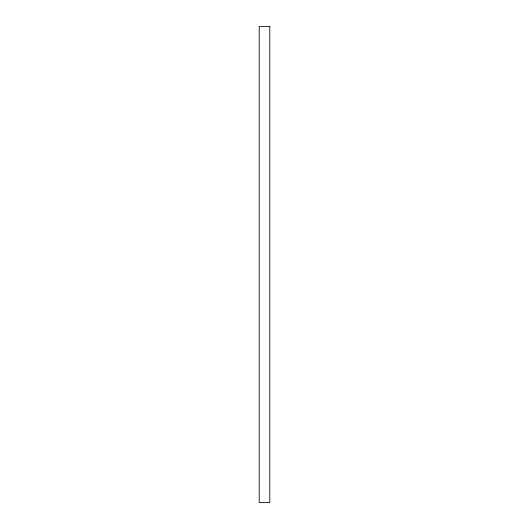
<?xml version="1.0" encoding="UTF-8"?>
<svg xmlns="http://www.w3.org/2000/svg" width="529" height="529" viewBox="0 0 529 529"><rect width="100%" height="100%" fill="white"/><g stroke="black" fill="none" stroke-linecap="round" stroke-linejoin="round"><path stroke-width="0.79" d="M269.79 26.45L259.21 26.45L259.21 502.55L269.79 502.55L269.79 26.45"/></g></svg>
